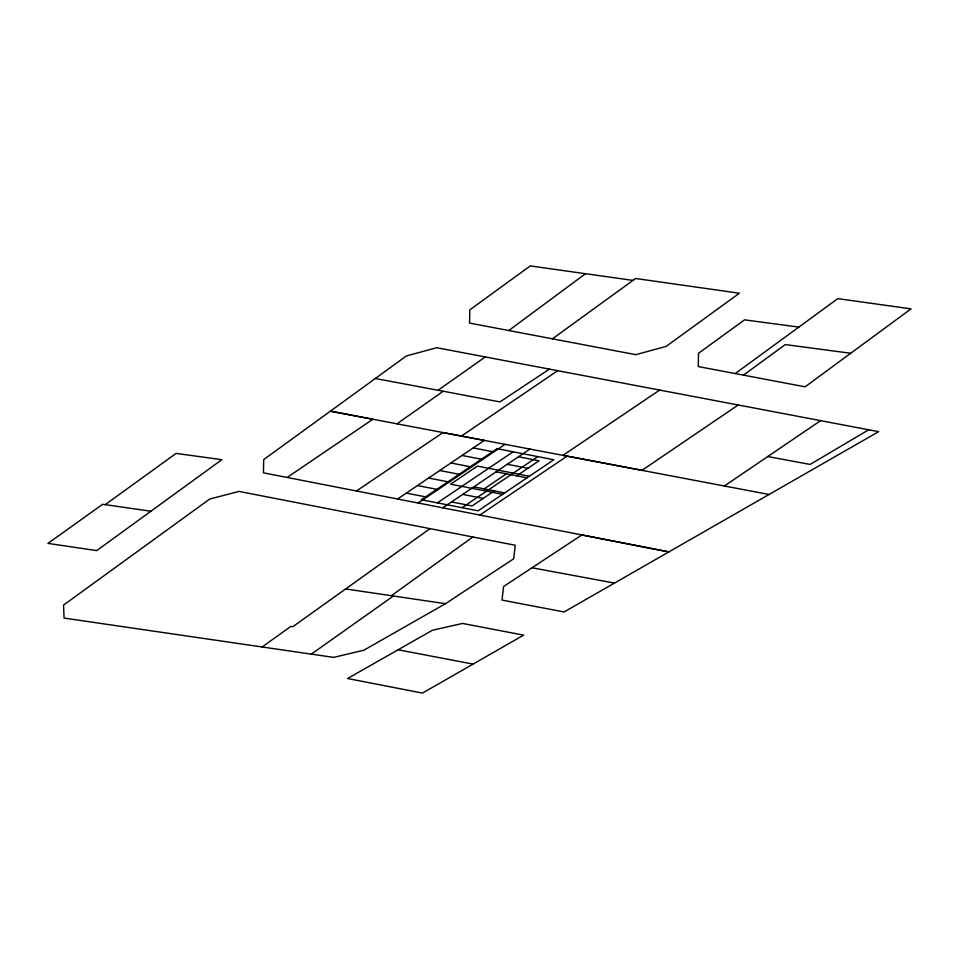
<?xml version="1.0" encoding="UTF-8"?>
<svg xmlns="http://www.w3.org/2000/svg" width="959" height="959" viewBox="0 0 959 959"><rect width="100%" height="100%" fill="white"/><g stroke="black" fill="none" stroke-linecap="round" stroke-linejoin="round"><path stroke-width="1.44" d="M508.773 330.531L585.505 273.699M850.693 353.26L805.116 386.825L698.296 366.566L698.464 353.284L744.58 319.838L798.835 327.103L837.782 298.633L911.05 308.87L850.693 353.26L785.277 344.581L743.489 375.137M735.253 373.566L798.835 327.103M105.214 504.662L176.096 453.391L221.829 459.697L96.715 550.61L47.95 543.393L102.673 504.29L150.887 511.243M552.432 338.827L635.601 278.494L739.389 293.226L666.121 346.415L635.757 354.662L469.574 323.075L469.802 309.865L530.279 265.919L632.952 280.4M391.392 595.707L472.859 536.98M262.131 646.977L333.624 657.383L363.857 650.214L445.491 603.691L513.676 558.809L515.211 545.239L238.983 491.404L209.697 499.052L63.558 605.069L64.073 618.087L262.131 646.977L290.865 626.395L292.879 626.659L430.064 528.637M311.339 654.122L393.382 596.019M438.071 390.277L485.29 356.928M396.978 423.818L443.202 391.248M287.161 477.462L372.871 419.251L330.364 411.171L263.713 459.613L263.437 472.847L668.867 551.904L878.624 431.67L436.705 347.709L406.328 355.981L330.364 411.171L769.058 494.484M461.447 436.057L557.706 370.677M738.214 404.974L642.015 470.33L562.993 455.357L659.66 390.061M724.405 485.985L820.616 420.641M356.448 490.984L442.986 432.569L484.367 440.397L397.565 498.992M418.124 503.007L505.081 444.341M437.412 502.876L513.101 451.797M442.806 507.814L529.883 449.064M484.139 488.886L506.448 473.83M462.082 507.695L537.771 456.616M494.4 490.888L472.08 505.944L451.533 501.929M516.721 475.832L539.03 460.776L518.471 456.76M479.824 515.043L567.117 456.148M549.399 369.119L499.951 401.917L375.353 378.493M532.017 567.776L503.571 586.536L502.036 600.106L564.084 611.962L668.867 551.904L581.861 534.954L532.017 567.776L614.491 583.084M868.722 429.776L810.115 464.432L767.751 456.544M398.093 649.77L432.353 630.267L462.514 623.446L523.638 635.134L422.487 693.081L347.602 678.516L398.093 649.77L473.087 664.096M345.636 588.958L445.491 603.691M473.255 447.925L493.801 451.941M462.094 455.453L482.653 459.469M507.311 464.288L527.87 468.304M529.356 476.251L477.378 466.11L450.61 484.175L502.576 494.317M450.934 462.981L471.492 466.997M496.163 471.816L527.006 477.834M439.773 470.509L460.332 474.525M428.613 478.038L449.172 482.053M473.842 486.872L504.698 492.89M417.465 485.566L438.023 489.581M462.682 494.4L483.24 498.416M406.304 493.106L426.863 497.11M497.062 448.668L421.361 499.747L478.121 510.823L553.822 459.745L497.062 448.668"/></g></svg>
